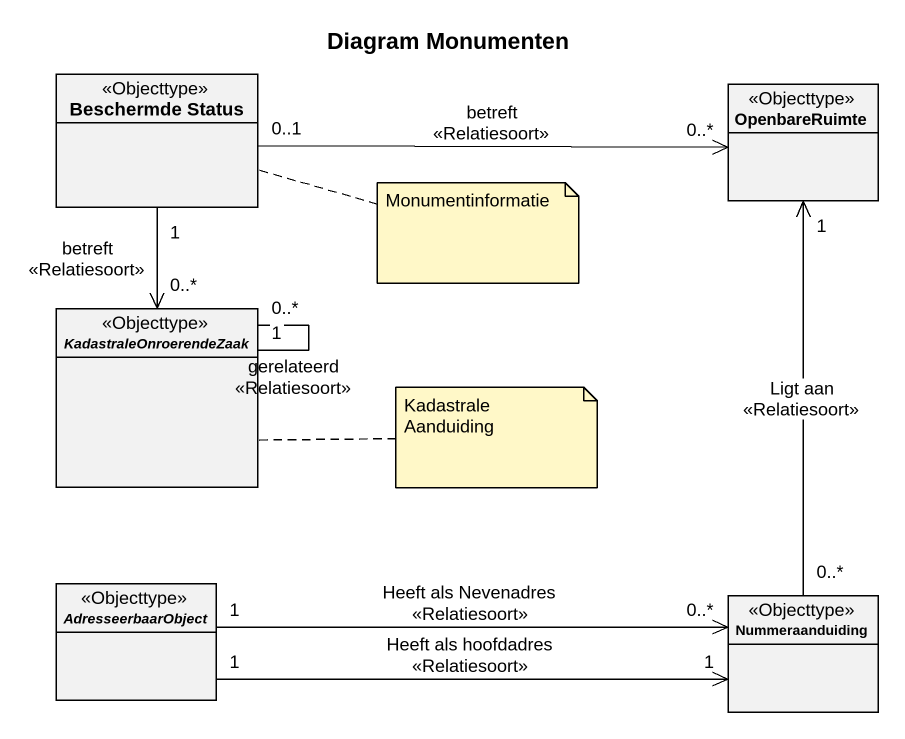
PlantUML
@startuml
title Diagram Monumenten
hide circle
hide empty members
class "Beschermde Status" as Beschermde_Status <<Objecttype>>
class OpenbareRuimte <<Objecttype>>
abstract class KadastraleOnroerendeZaak <<Objecttype>>
abstract class AdresseerbaarObject <<Objecttype>>
class Nummeraanduiding <<Objecttype>>
Beschermde_Status "0..1" -right-> "0..*" OpenbareRuimte : betreft\n<<Relatiesoort>>
Beschermde_Status "1" --> "0..*" KadastraleOnroerendeZaak : betreft\n<<Relatiesoort>>
KadastraleOnroerendeZaak "1" -- "0..*" KadastraleOnroerendeZaak : gerelateerd\n<<Relatiesoort>>
AdresseerbaarObject "1" -right-> "0..*" Nummeraanduiding : Heeft als Nevenadres\n<<Relatiesoort>>
AdresseerbaarObject "1" -right-> "1" Nummeraanduiding : Heeft als hoofdadres\n<<Relatiesoort>>
Nummeraanduiding "0..*" -up-> "1" OpenbareRuimte : Ligt aan\n<<Relatiesoort>>
note right of Beschermde_Status : Monumentinformatie
note right of KadastraleOnroerendeZaak : Kadastrale Aanduiding
@enduml
